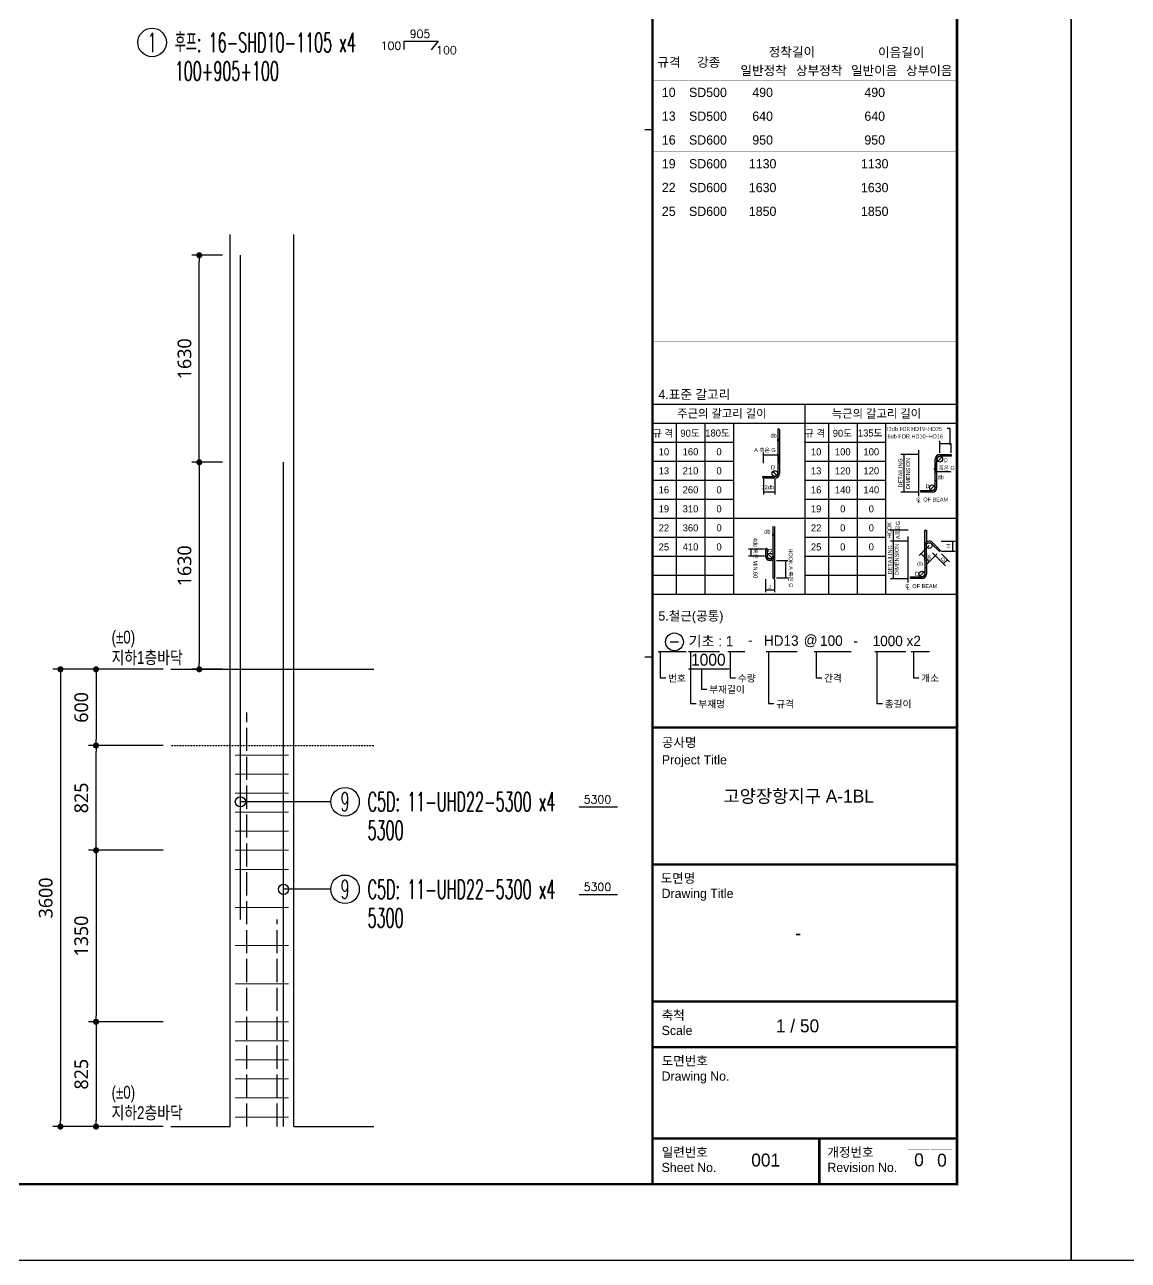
# Model space of a CAD drawing. Header units: millimetres. Extents: x 231380 to 990673, y -319231 to 132826.
# Drawn here: x 524125 to 532813, y -144948 to -135220 of the extents above; entities that cross this region are included whole.
import ezdxf
from ezdxf.enums import TextEntityAlignment as Align

# ---------------------------------------------------------------- set-up
doc = ezdxf.new("R2010")
doc.units = ezdxf.units.MM
doc.header["$LTSCALE"] = 91
doc.linetypes.add('HID', pattern=[2.5, 2, -0.5])
doc.layers.get('Defpoints').update_dxf_attribs({"color": 145})
for name, color, linetype in [('254', 254, 'Continuous'), ('AMAC-NO', 5, 'Continuous'), ('BAR', 2, 'Continuous'), ('DIM', 7, 'Continuous'), ('XDIM', 7, 'Continuous'), ('XSTRUCT', 2, 'Continuous'), ('XTAG', 7, 'Continuous')]:
    doc.layers.add(name, color=color, linetype=linetype)
doc.layers.add('Main Bar', color=7, linetype='Continuous', lineweight=0)
doc.styles.add('ARIAL', font='malgun.ttf')
doc.styles.add('HYULL', font='Dotum.ttf')
doc.styles.add('ROMANS', font='malgun.ttf')
doc.styles.add('XRebar', font='Romans.shx', dxfattribs={"bigfont": 'whgtxt.shx'})
doc.styles.add('XRebar2', font='Romans.shx')
doc.styles.add('XRebarSheet', font='Hmkmrhd_0.ttf')
doc.styles.add('돋음', font='Dotum.ttf')
doc.dimstyles.new('60(SUB-1.8)', dxfattribs={"dimscale": 60, "dimtxt": 1.8, "dimasz": 0.8, "dimexe": 1, "dimexo": 1, "dimgap": 1, "dimtad": 1, "dimdec": 0, "dimzin": 0, "dimdsep": 46, "dimtxsty": 'ROMANS', "dimblk": 'DOT', "dimcen": 1, "dimdle": 2, "dimclrd": 6, "dimclre": 6, "dimclrt": 7, "dimazin": 0, "dimtfac": 1, "dimtdec": 0, "dimtix": 1, "dimtmove": 2, "dimatfit": 3, "dimldrblk": 'DIMDOT', "dimfxl": 0, "dimtolj": 1, "dimtzin": 0, "dimarcsym": 0})
doc.dimstyles.new('NDIM', dxfattribs={"dimtxt": 3, "dimasz": 1.5, "dimexe": 2, "dimexo": 2, "dimgap": 1, "dimtad": 1, "dimdec": 0, "dimdsep": 46, "dimlunit": 6, "dimtxsty": 'ARIAL', "dimblk": 'DOT', "dimcen": 1, "dimclrd": 256, "dimclre": 7, "dimclrt": 3, "dimadec": 0, "dimazin": 0, "dimtfac": 1, "dimtdec": 0, "dimtix": 1, "dimtmove": 2, "dimatfit": 3, "dimldrblk": 'DOT', "dimfxl": 0, "dimtvp": 1, "dimtolj": 1, "dimlwd": -1, "dimlwe": -1, "dimarcsym": 0})

# ---------------------------------------------------------------- blocks, each defined once
blk = doc.blocks.new('_Dot')
at = {"color": 0, "linetype": 'ByBlock', "lineweight": -2}
blk.add_line((-0.5, 0), (-1, 0), dxfattribs=at)
at = {"color": 0, "linetype": 'ByBlock', "const_width": 0.5}
blk.add_lwpolyline([(-0.25, 0, 1), (0.25, 0, 1)], format="xyb", close=True, dxfattribs=at)
blk = doc.blocks.new('*D37')
at = {"color": 7, "transparency": 16777216}
for p, q in [((80432, 20451), (80432, 20463)), ((80477, 20451), (80477, 20463))]:
    blk.add_line(p, q, dxfattribs=at)
at = {"transparency": 16777216}
blk.add_line((80433, 20461), (80475, 20461), dxfattribs=at)
at = {"layer": 'Defpoints', "color": 0, "transparency": 16777216}
for p in [(80432, 20449), (80477, 20461), (80477, 20449)]:
    blk.add_point(p, dxfattribs=at)
at = {"transparency": 16777216, "xscale": 1.5, "yscale": 1.5, "zscale": 1.5, "rotation": 180}
blk.add_blockref('_Dot', (80432, 20461), dxfattribs=at)
at = {"transparency": 16777216, "xscale": 1.5, "yscale": 1.5, "zscale": 1.5}
blk.add_blockref('_Dot', (80477, 20461), dxfattribs=at)
blk = doc.blocks.new('*D38')
at = {"color": 7, "transparency": 16777216}
for p, q in [((76172, 19024), (76172, 19045)), ((76217, 19024), (76217, 19045))]:
    blk.add_line(p, q, dxfattribs=at)
at = {"transparency": 16777216}
blk.add_line((76215, 19043), (76174, 19043), dxfattribs=at)
at = {"layer": 'Defpoints', "color": 0, "transparency": 16777216}
for p in [(76172, 19043), (76172, 19022), (76217, 19022)]:
    blk.add_point(p, dxfattribs=at)
at = {"transparency": 16777216, "xscale": 1.5, "yscale": 1.5, "zscale": 1.5, "rotation": 180}
blk.add_blockref('_Dot', (76172, 19043), dxfattribs=at)
at = {"transparency": 16777216, "xscale": 1.5, "yscale": 1.5, "zscale": 1.5}
blk.add_blockref('_Dot', (76217, 19043), dxfattribs=at)
blk = doc.blocks.new('*D39')
at = {"transparency": 16777216}
blk.add_line((80158, 18181), (80199, 18181), dxfattribs=at)
at = {"layer": 'Defpoints', "color": 0, "transparency": 16777216}
for p in [(80156, 18181), (80201, 18181), (80201, 18181)]:
    blk.add_point(p, dxfattribs=at)
at = {"transparency": 16777216, "xscale": 1.5, "yscale": 1.5, "zscale": 1.5, "rotation": 180}
blk.add_blockref('_Dot', (80156, 18181), dxfattribs=at)
at = {"transparency": 16777216, "xscale": 1.5, "yscale": 1.5, "zscale": 1.5}
blk.add_blockref('_Dot', (80201, 18181), dxfattribs=at)
blk = doc.blocks.new('*D886')
at = {"layer": 'Defpoints', "color": 0, "linetype": 'Continuous', "transparency": 16777216}
for p in [(525275.9, -140295), (524406.4, -143895), (525275.9, -143895)]:
    blk.add_point(p, dxfattribs=at).dxf.unprotected_set("ltscale", 0)
at = {"layer": 'XDIM', "color": 6, "linetype": 'Continuous', "lineweight": -2, "transparency": 16777216}
for p, q in [((525215.9, -140295), (524346.4, -140295)), ((524406.4, -140343), (524406.4, -143847)), ((525215.9, -143895), (524346.4, -143895))]:
    blk.add_line(p, q, dxfattribs=at).dxf.unprotected_set("ltscale", 0)
at = {"layer": 'XDIM', "color": 6, "linetype": 'Continuous', "lineweight": -2, "transparency": 16777216, "xscale": 48, "yscale": 48, "zscale": 48}
for p, rotation in [((524406.4, -140295), 90), ((524406.4, -143895), 270)]:
    blk.add_blockref('_Dot', p, dxfattribs=dict(at, rotation=rotation)).dxf.unprotected_set("ltscale", 0)
at = {"layer": 'XDIM', "color": 7, "linetype": 'Continuous', "transparency": 16777216, "insert": (524290.6, -142095), "char_height": 108, "attachment_point": 5, "rotation": 90, "style": 'ROMANS'}
blk.add_mtext('\\A1;3600', dxfattribs=at).dxf.unprotected_set("ltscale", 0)
blk = doc.blocks.new('DIMDOT')
at = {"layer": 'DIM', "linetype": 'Continuous'}
blk.add_line((-2, 0), (2, 0), dxfattribs=at)
for radius in [0.5, 0.25]:
    blk.add_circle((0, 0), radius, dxfattribs=at)
blk = doc.blocks.new('*D887')
at = {"layer": 'Defpoints', "color": 0, "linetype": 'Continuous', "transparency": 16777216}
for p in [(525743, -138665), (525499.5, -140295), (525743, -140295)]:
    blk.add_point(p, dxfattribs=at).dxf.unprotected_set("ltscale", 0)
at = {"layer": 'XDIM', "color": 6, "linetype": 'Continuous', "lineweight": -2, "transparency": 16777216}
for p, q in [((525683, -138665), (525439.5, -138665)), ((525499.5, -138713), (525499.5, -140247)), ((525683, -140295), (525439.5, -140295))]:
    blk.add_line(p, q, dxfattribs=at).dxf.unprotected_set("ltscale", 0)
at = {"layer": 'XDIM', "color": 6, "linetype": 'Continuous', "lineweight": -2, "transparency": 16777216, "xscale": 48, "yscale": 48, "zscale": 48}
for p, rotation in [((525499.5, -138665), 90), ((525499.5, -140295), 270)]:
    blk.add_blockref('_Dot', p, dxfattribs=dict(at, rotation=rotation)).dxf.unprotected_set("ltscale", 0)
at = {"layer": 'XDIM', "color": 7, "linetype": 'Continuous', "transparency": 16777216, "insert": (525383.4, -139480), "char_height": 108, "attachment_point": 5, "rotation": 90, "style": 'ROMANS'}
blk.add_mtext('\\A1;1630', dxfattribs=at).dxf.unprotected_set("ltscale", 0)
blk = doc.blocks.new('*D888')
at = {"layer": 'Defpoints', "color": 0, "linetype": 'Continuous', "transparency": 16777216}
for p in [(525499.5, -137035), (525743, -137035), (525743, -138665)]:
    blk.add_point(p, dxfattribs=at).dxf.unprotected_set("ltscale", 0)
at = {"layer": 'XDIM', "color": 6, "linetype": 'Continuous', "lineweight": -2, "transparency": 16777216}
for p, q in [((525683, -137035), (525439.5, -137035)), ((525499.5, -138617), (525499.5, -137083)), ((525683, -138665), (525439.5, -138665))]:
    blk.add_line(p, q, dxfattribs=at).dxf.unprotected_set("ltscale", 0)
at = {"layer": 'XDIM', "color": 6, "linetype": 'Continuous', "lineweight": -2, "transparency": 16777216, "xscale": 48, "yscale": 48, "zscale": 48}
for p, rotation in [((525499.5, -137035), 90), ((525499.5, -138665), 270)]:
    blk.add_blockref('_Dot', p, dxfattribs=dict(at, rotation=rotation)).dxf.unprotected_set("ltscale", 0)
at = {"layer": 'XDIM', "color": 7, "linetype": 'Continuous', "transparency": 16777216, "insert": (525383.4, -137850), "char_height": 108, "attachment_point": 5, "rotation": 90, "style": 'ROMANS'}
blk.add_mtext('\\A1;1630', dxfattribs=at).dxf.unprotected_set("ltscale", 0)
blk = doc.blocks.new('*D889')
at = {"layer": 'Defpoints', "color": 0, "linetype": 'Continuous', "transparency": 16777216}
for p in [(525275.9, -140295), (524686.4, -140895), (525275.9, -140895)]:
    blk.add_point(p, dxfattribs=at).dxf.unprotected_set("ltscale", 0)
at = {"layer": 'XDIM', "color": 6, "linetype": 'Continuous', "lineweight": -2, "transparency": 16777216}
for p, q in [((525215.9, -140295), (524626.4, -140295)), ((524686.4, -140343), (524686.4, -140847)), ((525215.9, -140895), (524626.4, -140895))]:
    blk.add_line(p, q, dxfattribs=at).dxf.unprotected_set("ltscale", 0)
at = {"layer": 'XDIM', "color": 6, "linetype": 'Continuous', "lineweight": -2, "transparency": 16777216, "xscale": 48, "yscale": 48, "zscale": 48}
for p, rotation in [((524686.4, -140295), 90), ((524686.4, -140895), 270)]:
    blk.add_blockref('_Dot', p, dxfattribs=dict(at, rotation=rotation)).dxf.unprotected_set("ltscale", 0)
at = {"layer": 'XDIM', "color": 7, "linetype": 'Continuous', "transparency": 16777216, "insert": (524570.6, -140595), "char_height": 108, "attachment_point": 5, "rotation": 90, "style": 'ROMANS'}
blk.add_mtext('\\A1;600', dxfattribs=at).dxf.unprotected_set("ltscale", 0)
blk = doc.blocks.new('*D890')
at = {"layer": 'Defpoints', "color": 0, "linetype": 'Continuous', "transparency": 16777216}
for p in [(525275.9, -143070), (524686.4, -143895), (525275.9, -143895)]:
    blk.add_point(p, dxfattribs=at).dxf.unprotected_set("ltscale", 0)
at = {"layer": 'XDIM', "color": 6, "linetype": 'Continuous', "lineweight": -2, "transparency": 16777216}
for p, q in [((525215.9, -143070), (524626.4, -143070)), ((524686.4, -143118), (524686.4, -143847)), ((525215.9, -143895), (524626.4, -143895))]:
    blk.add_line(p, q, dxfattribs=at).dxf.unprotected_set("ltscale", 0)
at = {"layer": 'XDIM', "color": 6, "linetype": 'Continuous', "lineweight": -2, "transparency": 16777216, "xscale": 48, "yscale": 48, "zscale": 48}
for p, rotation in [((524686.4, -143070), 90), ((524686.4, -143895), 270)]:
    blk.add_blockref('_Dot', p, dxfattribs=dict(at, rotation=rotation)).dxf.unprotected_set("ltscale", 0)
at = {"layer": 'XDIM', "color": 7, "linetype": 'Continuous', "transparency": 16777216, "insert": (524570.6, -143482.5), "char_height": 108, "attachment_point": 5, "rotation": 90, "style": 'ROMANS'}
blk.add_mtext('\\A1;825', dxfattribs=at).dxf.unprotected_set("ltscale", 0)
blk = doc.blocks.new('*D891')
at = {"layer": 'Defpoints', "color": 0, "linetype": 'Continuous', "transparency": 16777216}
for p in [(524686.4, -140895), (525275.9, -140895), (525275.9, -141720)]:
    blk.add_point(p, dxfattribs=at).dxf.unprotected_set("ltscale", 0)
at = {"layer": 'XDIM', "color": 6, "linetype": 'Continuous', "lineweight": -2, "transparency": 16777216}
for p, q in [((525215.9, -140895), (524626.4, -140895)), ((524686.4, -141672), (524686.4, -140943)), ((525215.9, -141720), (524626.4, -141720))]:
    blk.add_line(p, q, dxfattribs=at).dxf.unprotected_set("ltscale", 0)
at = {"layer": 'XDIM', "color": 6, "linetype": 'Continuous', "lineweight": -2, "transparency": 16777216, "xscale": 48, "yscale": 48, "zscale": 48}
for p, rotation in [((524686.4, -140895), 90), ((524686.4, -141720), 270)]:
    blk.add_blockref('_Dot', p, dxfattribs=dict(at, rotation=rotation)).dxf.unprotected_set("ltscale", 0)
at = {"layer": 'XDIM', "color": 7, "linetype": 'Continuous', "transparency": 16777216, "insert": (524570.6, -141307.5), "char_height": 108, "attachment_point": 5, "rotation": 90, "style": 'ROMANS'}
blk.add_mtext('\\A1;825', dxfattribs=at).dxf.unprotected_set("ltscale", 0)
blk = doc.blocks.new('*D892')
at = {"layer": 'Defpoints', "color": 0, "linetype": 'Continuous', "transparency": 16777216}
for p in [(525275.9, -141720), (524686.4, -143070), (525275.9, -143070)]:
    blk.add_point(p, dxfattribs=at).dxf.unprotected_set("ltscale", 0)
at = {"layer": 'XDIM', "color": 6, "linetype": 'Continuous', "lineweight": -2, "transparency": 16777216}
for p, q in [((525215.9, -141720), (524626.4, -141720)), ((524686.4, -141768), (524686.4, -143022)), ((525215.9, -143070), (524626.4, -143070))]:
    blk.add_line(p, q, dxfattribs=at).dxf.unprotected_set("ltscale", 0)
at = {"layer": 'XDIM', "color": 6, "linetype": 'Continuous', "lineweight": -2, "transparency": 16777216, "xscale": 48, "yscale": 48, "zscale": 48}
for p, rotation in [((524686.4, -141720), 90), ((524686.4, -143070), 270)]:
    blk.add_blockref('_Dot', p, dxfattribs=dict(at, rotation=rotation)).dxf.unprotected_set("ltscale", 0)
at = {"layer": 'XDIM', "color": 7, "linetype": 'Continuous', "transparency": 16777216, "insert": (524570.3, -142395), "char_height": 108, "attachment_point": 5, "rotation": 90, "style": 'ROMANS'}
blk.add_mtext('\\A1;1350', dxfattribs=at).dxf.unprotected_set("ltscale", 0)
blk = doc.blocks.new('*U1152', base_point=(526534.1119, -141337.698))
at = {"layer": 'XTAG', "color": 0, "linetype": 'Continuous', "ltscale": 4.34369e-311}
blk.add_circle((526646.6119, -141337.698), 112.5, dxfattribs=at)
at = {"layer": 'XTAG', "color": 0, "linetype": 'Continuous', "ltscale": 4.34369e-311, "style": 'XRebar', "width": 0.5}
blk.add_text('9', height=150, dxfattribs=at).set_placement((526646.6119, -141337.698), align=Align.MIDDLE_CENTER)
at = {"layer": 'XTAG', "color": 0, "linetype": 'Continuous', "ltscale": 4.34369e-311, "style": 'XRebar', "width": 0.55}
for s, p in [('C5D: 11-UHD22-5300 x4', (526824.7369, -141337.698)), ('5300', (526824.7369, -141562.698))]:
    blk.add_text(s, height=150, dxfattribs=at).set_placement(p, align=Align.MIDDLE_LEFT)
blk = doc.blocks.new('*U1153', base_point=(526534.1119, -142027.1465))
at = {"layer": 'XTAG', "color": 0, "linetype": 'Continuous', "ltscale": 4.34369e-311}
blk.add_circle((526646.6119, -142027.1465), 112.5, dxfattribs=at)
at = {"layer": 'XTAG', "color": 0, "linetype": 'Continuous', "ltscale": 4.34369e-311, "style": 'XRebar', "width": 0.5}
blk.add_text('9', height=150, dxfattribs=at).set_placement((526646.6119, -142027.1465), align=Align.MIDDLE_CENTER)
at = {"layer": 'XTAG', "color": 0, "linetype": 'Continuous', "ltscale": 4.34369e-311, "style": 'XRebar', "width": 0.55}
for s, p in [('C5D: 11-UHD22-5300 x4', (526824.7369, -142027.1465)), ('5300', (526824.7369, -142252.1465))]:
    blk.add_text(s, height=150, dxfattribs=at).set_placement(p, align=Align.MIDDLE_LEFT)
blk = doc.blocks.new('*U1160', base_point=(525015.4771, -135359.8468))
at = {"layer": 'XTAG', "color": 0, "linetype": 'Continuous', "ltscale": 4.34369e-311}
blk.add_circle((525127.9771, -135359.8468), 112.5, dxfattribs=at)
at = {"layer": 'XTAG', "color": 0, "linetype": 'Continuous', "ltscale": 4.34369e-311, "style": 'XRebar', "width": 0.5}
blk.add_text('1', height=150, dxfattribs=at).set_placement((525127.9771, -135359.8468), align=Align.MIDDLE_CENTER)
at = {"layer": 'XTAG', "color": 0, "linetype": 'Continuous', "ltscale": 4.34369e-311, "style": 'XRebar', "width": 0.55}
for s, p in [('후프: 16-SHD10-1105 x4', (525306.1021, -135359.8468)), ('100+905+100', (525306.1021, -135584.8468))]:
    blk.add_text(s, height=150, dxfattribs=at).set_placement(p, align=Align.MIDDLE_LEFT)
blk = doc.blocks.new('dhs_sheet2e')
h = blk.add_hatch(color=256)
edge = h.paths.add_edge_path()
edge.add_line((76299, 21797), (76299, 20646.2))
edge.add_arc((76224.2, 20646.2), 74.7, -90, 0, ccw=False)
edge.add_line((76224.2, 20571.5), (75925.3, 20571.5))
edge.add_arc((75925.3, 20549.1), 22.4, 90, 270)
edge.add_line((75925.3, 20526.7), (76224.2, 20526.7))
edge.add_arc((76224.2, 20646.2), 119.6, 270, 360)
edge.add_line((76343.8, 20646.2), (76343.8, 21797))
edge.add_arc((76321.4, 21797), 22.4, 0, 180)
blk.add_hatch(color=256).paths.add_polyline_path([(80850.3, 21144.3), (80551.4, 21144.3, 0.4142136), (80431.9, 21024.7), (80431.9, 20621.2), (80431.9, 20277.5, -0.4142136), (80357.1, 20202.7), (80058.2, 20202.7), (80058.2, 20157.9), (80357.1, 20157.9, 0.4142136), (80476.7, 20277.5), (80476.7, 20621.2), (80476.7, 21024.7, -0.4142136), (80551.4, 21099.4), (80850.3, 21099.4)])
h = blk.add_hatch(color=256)
h.paths.add_polyline_path([(76216.8, 18481.2, -0.2277351), (76172, 18387.9), (76172, 17913.3, 1), (76216.8, 17913.3)])
h.paths.add_polyline_path([(76216.8, 19258.4, 1), (76172, 19258.4), (76172, 18481.2, -0.1833618), (76153.2, 18431.7, -0.6790836), (76150.1, 18423.9, -0.2067221), (76146.9, 18425.3, -0.6466922), (76022.6, 18481.2), (76022.6, 18660.6, 1), (75977.7, 18660.6), (75977.7, 18481.2, 1), (76216.8, 18481.2)])
h.paths.add_polyline_path([(76153.2, 18431.7, -0.0300135), (76146.9, 18425.3, 0.2067221), (76150.1, 18423.9, 0.6790836)], flags=17)
h = blk.add_hatch(color=256)
h.paths.add_polyline_path([(80200.9, 19160.1), (80156.1, 19160.1), (80156.1, 18756.6, -0.2277351), (80200.9, 18850)])
h.paths.add_polyline_path([(80156.1, 18756.6), (80156.1, 18353.1), (80156.1, 18009.4, -0.4142136), (80081.4, 17934.7), (79782.5, 17934.7), (79782.5, 17889.8), (80081.4, 17889.8, 0.4142136), (80200.9, 18009.4), (80200.9, 18353.1), (80200.9, 18756.6, -0.6681786), (80328.5, 18809.5), (80539.9, 18598.1), (80571.6, 18629.8), (80360.2, 18841.2, 0.6681786)])
at = {"color": 7}
for p, q in [((73013.1, 29664.7), (72813.3, 29664.7)), ((80551.4, 21191.6), (80551.4, 21507.4)), ((80850.3, 21191.6), (80850.3, 21435)), ((76343.8, 20916), (76343.8, 21141.7)), ((79996, 21144.3), (79533, 21144.3)), ((80431.9, 20947.5), (80431.9, 20685.3)), ((79996, 20157.9), (79533, 20157.9)), ((79720.2, 19160.1), (79257.5, 19160.1)), ((79720.2, 18876.2), (79257.5, 18876.2)), ((79720.2, 18876.2), (79257.5, 18876.2)), ((80591.1, 18876.2), (80958.3, 18876.2)), ((75953.1, 18660.6), (75532.2, 18660.6)), ((80273.9, 18754.9), (80011.4, 18492.3)), ((80485.3, 18543.5), (80222.7, 18281)), ((80591.1, 18607.2), (80958.3, 18607.2)), ((80594.5, 18543.5), (80804.2, 18333.8)), ((75953.1, 18481.2), (75532.2, 18481.2)), ((76270.6, 18361.7), (76562.3, 18361.7)), ((80488.8, 18437.8), (80698.5, 18228.1)), ((75977.7, 17876.9), (75977.7, 17530.5)), ((76216.8, 17876.9), (76216.8, 17530.5)), ((76270.6, 17913.3), (76562.3, 17913.3)), ((79720.2, 17885.5), (79257.5, 17885.5)), ((73477.6, 16230.5), (73697, 16230.5)), ((73013.1, 15831.2), (72813.3, 15831.2))]:
    blk.add_line(p, q, dxfattribs=at)
at = {"color": 7, "ltscale": 2}
for p, q in [((73013.1, 22471.6), (81003.6, 22471.6)), ((77008.3, 22471.6), (77008.3, 17477.6)), ((73013.1, 21972.2), (81003.6, 21972.2)), ((73637.3, 21972.2), (73637.3, 17477.6)), ((74386.4, 21972.2), (74386.4, 17477.6)), ((75135.6, 21972.2), (75135.6, 17477.6)), ((77632.6, 21972.2), (77632.6, 17477.6)), ((78381.7, 21972.2), (78381.7, 17477.6)), ((79130.8, 21972.2), (79130.8, 17477.6)), ((73013.1, 21472.8), (75135.6, 21472.8)), ((77008.3, 21472.8), (79130.8, 21472.8)), ((75135.6, 19475.2), (77008.3, 19475.2)), ((79130.8, 19475.2), (81003.6, 19475.2)), ((73013.1, 17477.6), (81003.6, 17477.6))]:
    blk.add_line(p, q, dxfattribs=at)
for p, q in [((76299, 21797), (76299, 20646.2)), ((76343.8, 21797), (76343.8, 20646.2)), ((80742.8, 21835.3), (80817.5, 21835.3)), ((80817.5, 21835.3), (80817.5, 21432.5)), ((80553.3, 21432.5), (80848.4, 21432.5)), ((79607.9, 21142.4), (79607.9, 20159.8)), ((80498.6, 20971.9), (80604.3, 21077.5)), ((80551.4, 21144.3), (80850.3, 21144.3)), ((80850.3, 21099.4), (80551.4, 21099.4)), ((80850.3, 21144.3), (80850.3, 21099.4)), ((80431.9, 20277.5), (80431.9, 21024.7)), ((80476.7, 20277.5), (80476.7, 21024.7)), ((75925.3, 20571.5), (76224.2, 20571.5)), ((76224.2, 20526.7), (75925.3, 20526.7)), ((76277.1, 20593.4), (76171.4, 20699.1)), ((80835.3, 20687.8), (80431.9, 20687.8)), ((80058.2, 20202.7), (80357.1, 20202.7)), ((80058.2, 20157.9), (80058.2, 20202.7)), ((80357.1, 20157.9), (80058.2, 20157.9)), ((80304.3, 20224.6), (80410, 20330.3)), ((76172, 19258.4), (76172, 18481.2)), ((76216.8, 19258.4), (76216.8, 18481.2)), ((79332.2, 19158.3), (79332.2, 18878.1)), ((79332.2, 18874.3), (79332.2, 17887.4)), ((80328.5, 18809.5), (80539.9, 18598.1)), ((80360.2, 18841.2), (80571.6, 18629.8)), ((80883.4, 18874.3), (80883.4, 18609.1)), ((75592.1, 18659.1), (75592.1, 18482.7)), ((75977.7, 18660.6), (75977.7, 18481.2)), ((76022.6, 18660.6), (76022.6, 18481.2)), ((76150.1, 18428.4), (76044.4, 18534.1)), ((80065.6, 18544), (80274.3, 18335.3)), ((80156.1, 18353.1), (80156.1, 18756.6)), ((80200.9, 18353.1), (80200.9, 18756.6)), ((80357.7, 18568.9), (80698.5, 18228.1)), ((80539.9, 18598.1), (80571.6, 18629.8)), ((76502.4, 18360.2), (76502.4, 17914.8)), ((80156.1, 18353.1), (80156.1, 18009.4)), ((80200.9, 18353.1), (80200.9, 18009.4)), ((80749.9, 18385.4), (80646.9, 18282.4)), ((79782.5, 17889.8), (79782.5, 17934.7)), ((79782.5, 17934.7), (80081.4, 17934.7)), ((80081.4, 17889.8), (79782.5, 17889.8)), ((80028.6, 17956.6), (80134.2, 18062.2)), ((76215.3, 17590.4), (75979.2, 17590.4))]:
    blk.add_line(p, q)
at = {"color": 1}
for p, q in [((76299, 21501), (76299, 21548.4)), ((76342.3, 21546.4), (76300.5, 21546.4)), ((76343.8, 21501), (76343.8, 21548.4)), ((75925.3, 20916), (75925.3, 21199.6)), ((75926.8, 21139.7), (76342.3, 21139.7)), ((75925.3, 20500.1), (75925.3, 20098.9)), ((76224.2, 20500.1), (76224.2, 20098.9)), ((76222.7, 20158.9), (75926.8, 20158.9))]:
    blk.add_line(p, q, dxfattribs=at)
at = {"linetype": 'Continuous'}
for p, q in [((79998.5, 20053.3), (79998.5, 21263.8)), ((79722.7, 17785.2), (79722.7, 18995.8))]:
    blk.add_line(p, q, dxfattribs=at)
at = {"color": 4}
for p, q in [((80156.1, 19160.1), (80200.9, 19160.1)), ((80156.1, 18756.6), (80156.1, 19160.1)), ((80200.9, 19160.1), (80200.9, 18850)), ((76172, 18387.9), (76172, 17913.3)), ((76216.8, 18481.2), (76216.8, 17913.3))]:
    blk.add_line(p, q, dxfattribs=at)
at = {"color": 1, "ltscale": 2}
for p, q in [((73160.8, 15979.6), (73897.2, 15979.6)), ((73217.3, 15979.6), (73217.3, 15288.3)), ((73955, 15979.6), (74769.1, 15979.6)), ((74011.5, 15979.6), (74011.5, 14611.4)), ((74992, 15979.6), (75438.1, 15979.6)), ((75048.5, 15979.6), (75048.5, 15288.3)), ((75998.4, 15979.6), (76812.5, 15979.6)), ((76054.9, 15979.6), (76054.9, 14611.4)), ((77253.2, 15979.6), (78222.3, 15979.6)), ((77309.7, 15979.6), (77309.7, 15288.3)), ((78846.9, 15979.6), (79661, 15979.6)), ((78903.4, 15979.6), (78903.4, 14611.4)), ((79804.8, 15979.6), (80281.2, 15979.6)), ((79861.3, 15979.6), (79861.3, 15288.3)), ((73217.3, 15288.3), (73361.3, 15288.3)), ((73955, 15525.5), (75020.4, 15525.5)), ((74296, 15525.5), (74296, 14991.1)), ((75048.5, 15288.3), (75192.5, 15288.3)), ((77309.7, 15288.3), (77453.7, 15288.3)), ((79861.3, 15288.3), (80005.3, 15288.3)), ((74296, 14991.1), (74440, 14991.1)), ((74011.5, 14611.4), (74155.5, 14611.4)), ((76054.9, 14611.4), (76198.9, 14611.4)), ((78903.4, 14611.4), (79047.4, 14611.4))]:
    blk.add_line(p, q, dxfattribs=at)
at = {"color": 30}
for p, q in [((73013.1, 6791.9), (81003.6, 6791.9)), ((73013.1, 5593.3), (81003.6, 5593.3)), ((73013.1, 3196.2), (81003.6, 3196.2))]:
    blk.add_line(p, q, dxfattribs=at)
at = {"color": 7}
blk.add_lwpolyline([(84000, 0), (84000, 59329.4), (0, 59329.4), (0, 0)], close=True, dxfattribs=at)
at = {"color": 30, "const_width": 64.9}
blk.add_lwpolyline([(81003.6, 57331.7), (2996.4, 57331.7), (2996.4, 1997.6), (81003.6, 1997.6)], close=True, dxfattribs=at)
for points in [[(73013.1, 1997.6), (73013.1, 57331.7)], [(73013.1, 13983.4), (81003.6, 13983.4)], [(73013.1, 10387.6), (81003.6, 10387.6)], [(73013.1, 6791.9), (81003.6, 6791.9)], [(73013.1, 5593.3), (81003.6, 5593.3)], [(73013.1, 3196.2), (81003.6, 3196.2)], [(77390.2, 1997.6), (77390.2, 3196.2)]]:
    blk.add_lwpolyline(points, dxfattribs=at)
at = {"color": 7, "const_width": 1.25}
for points in [[(73013.1, 31920), (81003.6, 31920)], [(73839.2, 31920), (73839.2, 23480)], [(75231.7, 31920), (75231.7, 23480)], [(78117.6, 31920), (78117.6, 23480)], [(75231.7, 31445.6), (81003.6, 31445.6)], [(76674.7, 31445.6), (76674.7, 23480)], [(79560.6, 31445.6), (79560.6, 23480)], [(73013.1, 30971.1), (81003.6, 30971.1)], [(73013.1, 30346.9), (81003.6, 30346.9)], [(73013.1, 29722.6), (81003.6, 29722.6)], [(73013.1, 29098.3), (81003.6, 29098.3)], [(73013.1, 28474.1), (81003.6, 28474.1)], [(73013.1, 27849.8), (81003.6, 27849.8)], [(73013.1, 27225.6), (81003.6, 27225.6)], [(73013.1, 26601.3), (81003.6, 26601.3)], [(73013.1, 25977.1), (81003.6, 25977.1)], [(73013.1, 25352.8), (81003.6, 25352.8)], [(73013.1, 24728.5), (81003.6, 24728.5)], [(73013.1, 24104.3), (81003.6, 24104.3)], [(73013.1, 23480), (81003.6, 23480)]]:
    blk.add_lwpolyline(points, dxfattribs=at)
at = {"ltscale": 2, "const_width": 1.25}
for points in [[(73013.1, 31595.4), (73013.1, 23480)], [(81003.6, 23480), (81003.6, 31595.4)]]:
    blk.add_lwpolyline(points, dxfattribs=at)
at = {"color": 1, "ltscale": 2, "const_width": 1.87}
for points in [[(79725.1, 2916.8), (79725.1, 2355), (80286.9, 2355), (80286.9, 2916.8), (79725.1, 2916.8)], [(80321.3, 2916.8), (80321.3, 2355), (80883.1, 2355), (80883.1, 2916.8), (80321.3, 2916.8)]]:
    blk.add_lwpolyline(points, dxfattribs=at)
for centre, radius in [((80817.5, 21432.5), 22.4), ((80817.5, 21432.5), 11.2), ((80551.4, 21024.7), 74.7), ((80604.3, 21077.5), 4.48), ((80498.6, 20971.9), 4.48), ((76171.4, 20699.1), 4.48), ((76277.1, 20593.4), 4.48), ((80357.1, 20277.5), 74.7), ((80304.3, 20224.6), 4.48), ((80410, 20330.3), 4.48), ((80275.7, 18756.6), 74.7), ((76044.4, 18534.1), 4.48), ((76150.1, 18428.4), 4.48), ((80081.4, 18009.4), 74.7), ((80028.6, 17956.6), 4.48), ((80134.2, 18062.2), 4.48)]:
    blk.add_circle(centre, radius)
at = {"color": 4}
for centre in [(76224.2, 20646.2), (76097.3, 18481.2)]:
    blk.add_circle(centre, 74.7, dxfattribs=at)
at = {"color": 7, "linetype": 'Continuous'}
blk.add_circle((73588.4, 16228.7), 234.1, dxfattribs=at).dxf.unprotected_set("ltscale", 0)
for centre, radius, start, end in [((76321.4, 21797), 22.4, 0, 180), ((80551.4, 21024.7), 119.6, 90, 180), ((80551.4, 21024.7), 74.7, 90, 180), ((75925.3, 20549.1), 22.4, 90, 270), ((76224.2, 20646.2), 119.6, 270, 0), ((76224.2, 20646.2), 74.7, 270, 0), ((80357.1, 20277.5), 74.7, 270, 0), ((80357.1, 20277.5), 119.6, 270, 0), ((80275.7, 18756.6), 119.6, 45, 180), ((76000.1, 18660.6), 22.4, 0, 180), ((76097.3, 18481.2), 119.6, 180, 0), ((76097.3, 18481.2), 74.7, 180, 0), ((80081.4, 18009.4), 119.6, 270, 0), ((80081.4, 18009.4), 74.7, 270, 0)]:
    blk.add_arc(centre, radius, start, end)
at = {"color": 4}
blk.add_arc((76194.4, 17913.3), 22.4, 180, 0, dxfattribs=at)
at = {"color": 1, "rotation": 180}
for p, xscale, yscale, zscale in [((76299, 21546.4), 1.5, 1.5, 1.5), ((75925.3, 21139.7), 11.98573127229489, 11.98573127229489, 11.98573127229489), ((75925.3, 20158.9), 11.98573127229489, 11.98573127229489, 11.98573127229489)]:
    blk.add_blockref('_Dot', p, dxfattribs=dict(at, xscale=xscale, yscale=yscale, zscale=zscale))
at = {"color": 1}
for p, xscale, yscale, zscale in [((76343.8, 21546.4), 1.5, 1.5, 1.5), ((76343.8, 21139.7), 1.498216409036861, 1.498216409036861, 1.498216409036861), ((76224.2, 20158.9), 11.98573127229489, 11.98573127229489, 11.98573127229489)]:
    blk.add_blockref('_Dot', p, dxfattribs=dict(at, xscale=xscale, yscale=yscale, zscale=zscale))
for p, xscale, yscale, zscale, rotation in [((80551.4, 21432.5), 14.98216409036861, 14.98216409036861, 14.98216409036861, 180), ((79607.9, 21144.3), 14.98216409036861, 14.98216409036861, 14.98216409036861, 90), ((80431.9, 20687.8), 14.98216409036861, 14.98216409036861, 14.98216409036861, 180), ((79607.9, 20157.9), 14.98216409036861, 14.98216409036861, 14.98216409036861, 270), ((79332.2, 19160.1), 14.98216409036861, 14.98216409036861, 14.98216409036861, 90), ((79332.2, 18876.2), 14.98216409036861, 14.98216409036861, 14.98216409036861, 90), ((79332.2, 18876.2), 1.872770511296076, 1.872770511296076, 1.872770511296076, 270), ((80883.4, 18876.2), 14.98216409036861, 14.98216409036861, 14.98216409036861, 90), ((75592.1, 18660.6), 11.98573127229489, 11.98573127229489, 11.98573127229489, 90), ((75592.1, 18481.2), 11.98573127229489, 11.98573127229489, 11.98573127229489, 270), ((80064, 18545), 14.98216409036862, 14.98216409036862, 14.98216409036862, 135.0000000000825), ((80883.4, 18607.2), 14.98216409036861, 14.98216409036861, 14.98216409036861, 270), ((76502.4, 18361.7), 11.98573127229489, 11.98573127229489, 11.98573127229489, 90), ((80275.7, 18333.9), 14.98216409036862, 14.98216409036862, 14.98216409036862, 315.0000000000825), ((80645.5, 18281.1), 14.98216409036861, 14.98216409036861, 14.98216409036861, 225.0000000002524), ((80751.2, 18386.8), 14.98216409036861, 14.98216409036861, 14.98216409036861, 45.00000000025246), ((76502.4, 17913.3), 11.98573127229489, 11.98573127229489, 11.98573127229489, 270), ((79332.2, 17885.5), 14.98216409036861, 14.98216409036861, 14.98216409036861, 270), ((75977.7, 17590.4), 11.98573127229489, 11.98573127229489, 11.98573127229489, 180)]:
    blk.add_blockref('_Dot', p, dxfattribs=dict(xscale=xscale, yscale=yscale, zscale=zscale, rotation=rotation))
for p, xscale, yscale, zscale in [((80850.3, 21432.5), 1.872770511296076, 1.872770511296076, 1.872770511296076), ((80850.3, 20687.8), 14.98216409036861, 14.98216409036861, 14.98216409036861), ((76216.8, 17590.4), 11.98573127229489, 11.98573127229489, 11.98573127229489)]:
    blk.add_blockref('_Dot', p, dxfattribs=dict(xscale=xscale, yscale=yscale, zscale=zscale))
at = {"color": 3}
for s, height, style, p in [('규격', 242.71, 'XRebarSheet', (73138.4, 31320.7)), ('강종', 242.71, 'XRebarSheet', (74182, 31320.7)), ('주근의 갈고리 길이', 217.47, 'XRebarSheet', (73661.6, 22115.7)), ('늑근의 갈고리 길이', 217.47, 'XRebarSheet', (77716.4, 22111.4)), ('규 격', 184.85, 'XRebarSheet', (73024.7, 21609.3)), ('90도', 184.85, 'XRebarSheet', (73743.9, 21612.7)), ('180도', 184.85, 'XRebarSheet', (74396.5, 21618.3)), ('규 격', 184.85, 'XRebarSheet', (77015.8, 21609.3)), ('90도', 184.85, 'XRebarSheet', (77741.9, 21610.8)), ('135도', 184.85, 'XRebarSheet', (78402.8, 21618.5)), ('기초 : 1', 271.84, 'HYULL', (73958.2, 16112.5)), ('-', 271.8, 'HYULL', (75524.6, 16143.6)), ('HD13', 271.84, 'HYULL', (75937.6, 16126.4)), ('@', 271.8, 'HYULL', (76981.9, 16143.6)), ('100', 271.84, 'HYULL', (77410.5, 16124.9)), ('-', 271.8, 'HYULL', (78283.3, 16120.3)), ('1000 x2', 271.84, 'HYULL', (78789.8, 16118.6)), ('번호', 181.22, 'XRebarSheet', (73421.4, 15184.8)), ('수량', 181.22, 'XRebarSheet', (75252.6, 15184.8)), ('간격', 181.22, 'XRebarSheet', (77513.8, 15184.8)), ('개소', 181.22, 'XRebarSheet', (80065.4, 15184.8)), ('부재길이', 181.22, 'XRebarSheet', (74500.1, 14887.6)), ('부재명', 181.22, 'XRebarSheet', (74215.6, 14507.8)), ('규격', 181.22, 'XRebarSheet', (76259, 14507.8)), ('총길이', 181.22, 'XRebarSheet', (79107.5, 14507.8))]:
    blk.add_text(s, height=height, dxfattribs=dict(at, style=style)).set_placement(p)
at = {"color": 7, "style": 'XRebarSheet'}
for s, p in [('4.표준 갈고리', (73168.2, 22602.8)), ('5.철근(공통)', (73167, 16788))]:
    blk.add_text(s, height=242.71, dxfattribs=at).set_placement(p)
for s, height, style, p in [('12db FOR HD19~HD25', 104.875, 'ARIAL', (79128.8, 21763.4)), ('db', 104.88, 'HYULL', (76110.6, 21591.3)), ('6db FOR HD10~HD16', 104.875, 'HYULL', (79181.1, 21570.1)), ('A 혹은 G', 104.88, 'HYULL', (75682.6, 21210.1)), ('D', 104.9, 'HYULL', (76121.8, 20758.8)), ('A 혹은 G', 104.88, 'HYULL', (80384, 20740.7)), ('D', 104.9, 'HYULL', (80656, 20944.7)), ('db', 104.88, 'HYULL', (80494.6, 20497.1)), ('12db', 104.88, 'HYULL', (75877.3, 20236.3)), ('D', 104.9, 'HYULL', (80177.8, 20262.8)), ('C  OF BEAM', 104.88, 'HYULL', (79933.3, 19912.7)), ('L', 104.9, 'HYULL', (79978.2, 19870.3)), ('db', 104.88, 'HYULL', (75947.2, 19073.7)), ('db', 104.88, 'HYULL', (79955.9, 18229.1)), ('D', 104.9, 'HYULL', (79902.1, 17964.6)), ('J', 104.9, 'HYULL', (76052.4, 17620.3)), ('C  OF BEAM', 104.88, 'HYULL', (79646.6, 17640.3)), ('L', 104.9, 'HYULL', (79691.4, 17597.9))]:
    blk.add_text(s, height=height, dxfattribs=dict(style=style)).set_placement(p)
at = {"style": 'HYULL'}
for s, height, rotation, p in [('DETAILING', 104.88, 90, (79572.8, 20283)), ('DIMENSION', 104.88, 90, (79773.2, 20238.9)), ('HOOK', 104.88, 90, (79280.6, 18949.8)), ('A혹은G', 104.88, 90, (79503.2, 18925.5)), ('4db 혹은 MIN.60', 104.875, 270, (75662.8, 18959.9)), ('D', 104.9, 270, (76045.4, 18676.8)), ('HOOK A 혹은 G', 104.875, 270, (76588.8, 18683)), ('DETAILING', 104.88, 90, (79297.1, 18001.8)), ('DIMENSION', 104.88, 90, (79475.3, 17979.8)), ('H', 104.9, 90, (80828.6, 18696.9))]:
    blk.add_text(s, height=height, rotation=rotation, dxfattribs=at).set_placement(p)
at = {"style": 'HYULL', "width": 0.8}
for s, height, rotation, p in [('6db', 104.88, 315, (80113.5, 18528.3)), ('D', 104.9, 45, (80638.1, 18324.3))]:
    blk.add_text(s, height=height, rotation=rotation, dxfattribs=at).set_placement(p)
at = {"color": 3, "linetype": 'Continuous', "style": 'HYULL'}
e = blk.add_text('1000', height=312.13, dxfattribs=at)
e.set_placement((74023.5, 15760.5), align=Align.MIDDLE_LEFT)
e.dxf.unprotected_set("ltscale", 0)
at = {"color": 7, "style": 'XRebarSheet'}
for s, height, p in [('공사명', 241.63, (73259, 13591.6)), ('Project Title', 241.632, (73259, 13135.1)), ('도면명', 241.63, (73225, 10028.1)), ('Drawing Title', 241.632, (73252.8, 9628.5)), ('축척', 241.63, (73252.8, 6432.3)), ('Scale', 241.63, (73252.8, 6032.8)), ('도면번호', 241.63, (73252.8, 5233.8)), ('Drawing No.', 241.632, (73252.8, 4834.2)), ('일련번호', 241.63, (73252.8, 2836.6)), ('개정번호', 241.63, (77602.3, 2836.6)), ('Sheet No.', 241.63, (73252.8, 2437.1)), ('Revision No.', 241.632, (77602.3, 2437.1))]:
    blk.add_text(s, height=height, dxfattribs=at).set_placement(p, align=Align.MIDDLE_LEFT)
for base, p1, p2, picture, middle in [((80476.7, 20461.4), (80431.9, 20449.3), (80476.7, 20449.3), '*D37', (80454.3, 20461.4)), ((76172, 19043.3), (76216.8, 19021.8), (76172, 19021.8), '*D38', (76194.4, 19043.3)), ((80200.9, 18181.3), (80156.1, 18181.3), (80200.9, 18181.3), '*D39', (80178.5, 18181.3))]:
    dim = blk.add_linear_dim(base=base, p1=p1, p2=p2, text=' ', dimstyle='NDIM')
    dim.commit()
    dim.dimension.update_dxf_attribs({"geometry": picture, "text_midpoint": middle})
blk = doc.blocks.new('zdfgarse')
at = {"color": 7, "ltscale": 2}
for p, q in [((18253.3, 5243.3), (18783.9, 5243.3)), ((19252.1, 5243.3), (19782.7, 5243.3)), ((18253.3, 5118.5), (18783.9, 5118.5)), ((19252.1, 5118.5), (19782.7, 5118.5)), ((18253.3, 4993.6), (18783.9, 4993.6)), ((19252.1, 4993.6), (19782.7, 4993.6)), ((18253.3, 4868.8), (18783.9, 4868.8)), ((19252.1, 4868.8), (19782.7, 4868.8)), ((18253.3, 4743.9), (18783.9, 4743.9)), ((19252.1, 4743.9), (19782.7, 4743.9)), ((18253.3, 4619.1), (18783.9, 4619.1)), ((19252.1, 4619.1), (19782.7, 4619.1)), ((18253.3, 4494.2), (18783.9, 4494.2)), ((19252.1, 4494.2), (19782.7, 4494.2))]:
    blk.add_line(p, q, dxfattribs=at)
at = {"color": 255, "xscale": 0.25, "yscale": 0.25, "zscale": 0.25}
blk.add_blockref('dhs_sheet2e', (0, 0), dxfattribs=at)
at = {"color": 3, "style": 'XRebarSheet'}
for s, height, p in [('정착길이', 60.68, (19167.8, 7928.2)), ('이음길이', 60.68, (19885, 7925.9)), ('일반정착', 60.68, (18982.3, 7806.1)), ('상부정착', 60.68, (19346.5, 7806.1)), ('일반이음', 60.68, (19707.4, 7806.1)), ('상부이음', 60.68, (20068.5, 7806.1)), ('10', 60.68, (18359.7, 7662.8)), ('SD500', 60.68, (18616.9, 7662.4)), ('490', 60.68, (18975.7, 7662.4)), ('490', 60.68, (19711, 7662.4)), ('13', 60.68, (18359.7, 7506.8)), ('SD500', 60.68, (18616.9, 7506.4)), ('640', 60.68, (18975.7, 7506.4)), ('640', 60.68, (19711, 7506.4)), ('16', 60.68, (18359.7, 7350.7)), ('SD600', 60.68, (18616.9, 7350.3)), ('950', 60.68, (18975.7, 7350.3)), ('950', 60.68, (19711, 7350.3)), ('19', 60.68, (18359.7, 7194.6)), ('SD600', 60.68, (18616.9, 7194.3)), ('1130', 60.68, (18975.7, 7194.3)), ('1130', 60.68, (19711, 7194.3)), ('22', 60.68, (18359.7, 7038.6)), ('SD600', 60.68, (18616.9, 7038.2)), ('1630', 60.68, (18975.7, 7038.2)), ('1630', 60.68, (19711, 7038.2)), ('25', 60.68, (18359.7, 6882.5)), ('SD600', 60.68, (18616.9, 6882.1)), ('1850', 60.68, (18975.7, 6882.1)), ('1850', 60.68, (19711, 6882.1)), ('10', 46.21, (18327.9, 5304.5)), ('160', 46.21, (18502.5, 5304.8)), ('0', 46.2, (18689.8, 5304.8)), ('10', 46.21, (19326.7, 5304.5)), ('100', 46.21, (19501.3, 5304.8)), ('100', 46.21, (19688.6, 5304.8)), ('13', 46.21, (18327.9, 5179.6)), ('210', 46.21, (18502.5, 5179.9)), ('0', 46.2, (18689.8, 5179.9)), ('13', 46.21, (19326.7, 5179.6)), ('120', 46.21, (19501.3, 5179.9)), ('120', 46.21, (19688.6, 5179.9)), ('16', 46.21, (18327.9, 5054.8)), ('260', 46.21, (18502.5, 5055.1)), ('0', 46.2, (18689.8, 5055.1)), ('16', 46.21, (19326.7, 5054.8)), ('140', 46.21, (19501.3, 5055.1)), ('140', 46.21, (19688.6, 5055.1)), ('19', 46.21, (18327.9, 4929.9)), ('310', 46.21, (18502.5, 4930.2)), ('0', 46.2, (18689.8, 4930.2)), ('19', 46.21, (19326.7, 4929.9)), ('0', 46.2, (19501.3, 4930.2)), ('0', 46.2, (19688.6, 4930.2)), ('22', 46.21, (18327.9, 4805.1)), ('360', 46.21, (18502.5, 4805.4)), ('0', 46.2, (18689.8, 4805.4)), ('22', 46.21, (19326.7, 4805.1)), ('0', 46.2, (19501.3, 4805.4)), ('0', 46.2, (19688.6, 4805.4)), ('25', 46.21, (18327.9, 4680.2)), ('410', 46.21, (18502.5, 4680.5)), ('0', 46.2, (18689.8, 4680.5)), ('25', 46.21, (19326.7, 4680.2)), ('0', 46.2, (19501.3, 4680.5)), ('0', 46.2, (19688.6, 4680.5))]:
    blk.add_text(s, height=height, dxfattribs=at).set_placement(p, align=Align.MIDDLE_CENTER)
for s, p in [('고양장항지구 A-1BL', (19212, 3046.2)), ('-', (19208.7, 2147.3)), ('1 / 50', (19204.6, 1539.8)), ('0', (20001.3, 659.2)), ('0', (20152.1, 656.9))]:
    blk.add_text(s, height=85, dxfattribs=at).set_placement(p, align=Align.MIDDLE)
blk.add_text('001', height=84.95, dxfattribs=at).set_placement((18901, 615.2))

msp = doc.modelspace()

# ---------------------------------------------------------------- linework, layer by layer
at = {"layer": '254', "color": 4, "linetype": 'Continuous'}
for p, q in [((526534.1, -141337.7), (525823, -141337.7)), ((526534.1, -142027.1), (526163, -142027.1))]:
    msp.add_line(p, q, dxfattribs=at)
for centre in [(525823, -141337.7), (526163, -142027.1)]:
    msp.add_circle(centre, 40, dxfattribs=at)
at = {"layer": 'BAR', "color": 3}
for points in [[(525823, -142265), (525823, -137035)], [(526163, -143895), (526163, -138665)]]:
    msp.add_lwpolyline(points, dxfattribs=at)
at = {"layer": 'BAR', "color": 8, "linetype": 'HID'}
for points in [[(525873, -143895), (525873, -140635)], [(526113, -143895), (526113, -142265)]]:
    msp.add_lwpolyline(points, dxfattribs=at)
at = {"layer": 'Main Bar', "color": 30, "linetype": 'Continuous'}
for p, q in [((525783, -140970), (526203, -140970)), ((525783, -141120), (526203, -141120)), ((525783, -141270), (526203, -141270)), ((525783, -141420), (526203, -141420)), ((525783, -141570), (526203, -141570)), ((525783, -141720), (526203, -141720)), ((525783, -141870), (526203, -141870)), ((525783, -142170), (526203, -142170)), ((525783, -142470), (526203, -142470)), ((525783, -142770), (526203, -142770)), ((525783, -143070), (526203, -143070)), ((525783, -143220), (526203, -143220)), ((525783, -143370), (526203, -143370)), ((525783, -143520), (526203, -143520)), ((525783, -143670), (526203, -143670)), ((525783, -143820), (526203, -143820))]:
    msp.add_line(p, q, dxfattribs=at).dxf.unprotected_set("ltscale", 0)
at = {"layer": 'XDIM', "color": 250, "linetype": 'Continuous', "ltscale": 5e-324}
for p, q in [((527239.9, -135359.8), (527239.9, -135359.8)), ((528639.4, -141369.2), (528639.4, -141369.2)), ((528639.4, -142058.6), (528639.4, -142058.6))]:
    msp.add_line(p, q, dxfattribs=at)
at = {"layer": 'XDIM', "color": 1, "linetype": 'Continuous', "ltscale": 5e-324}
for points in [[(527113.5, -135415.7), (527113.5, -135350.4), (527381.1, -135350.4), (527325.8, -135418.1)], [(528488.8, -141378), (528792.3, -141378)], [(528488.8, -142067.5), (528792.3, -142067.5)]]:
    msp.add_lwpolyline(points, dxfattribs=at)
at = {"layer": 'XSTRUCT', "color": 5, "linetype": 'Continuous'}
for p, q in [((525743, -143895), (525743, -136871.1)), ((526243, -143895), (526243, -136871.1)), ((525275.9, -140295), (526872.6, -140295)), ((525275.9, -143895), (525743, -143895)), ((526243, -143895), (526872.6, -143895))]:
    msp.add_line(p, q, dxfattribs=at).dxf.unprotected_set("ltscale", 0)
at = {"layer": 'XSTRUCT', "color": 8, "linetype": 'HID'}
msp.add_line((525275.9, -140895), (526872.6, -140895), dxfattribs=at).dxf.unprotected_set("ltscale", 0)

# ---------------------------------------------------------------- block references
at = {"xscale": 1.199999996698919, "yscale": 1.199999996698919, "zscale": 1.199999996698919}
for p in [(507163.6, -144947.8), (532363.6, -144947.8)]:
    msp.add_blockref('zdfgarse', p, dxfattribs=at)
at = {"layer": 'XTAG', "color": 30, "linetype": 'Continuous', "ltscale": 2.33129e-317}
msp.add_blockref('*U1160', (525015.5, -135359.8), dxfattribs=at)
at = {"layer": 'XTAG', "color": 210, "linetype": 'Continuous', "ltscale": 2.33129e-317}
for name, p in [('*U1152', (526534.1, -141337.7)), ('*U1153', (526534.1, -142027.1))]:
    msp.add_blockref(name, p, dxfattribs=at)

# ---------------------------------------------------------------- texts
at = {"layer": 'AMAC-NO', "color": 2, "style": '돋음', "width": 0.8}
for s, p in [('(%%P0)', (524808.9, -140091.4)), ('지하1층바닥', (524808.9, -140252)), ('(%%P0)', (524808.9, -143675.1)), ('지하2층바닥', (524808.9, -143835.7))]:
    msp.add_text(s, height=100, dxfattribs=at).set_placement(p)
at = {"layer": 'XDIM', "color": 3, "linetype": 'Continuous', "ltscale": 5e-324, "style": 'XRebar2'}
for s, p in [('905', (527237, -135342.8)), ('5300', (528634.1, -141369.8)), ('5300', (528634.1, -142059.2))]:
    msp.add_text(s, height=63, dxfattribs=at).set_placement(p, align=Align.BOTTOM_CENTER)
msp.add_text('100', height=63, dxfattribs=at).set_placement((527089.4, -135385.1), align=Align.MIDDLE_RIGHT)
msp.add_text('100', height=63, dxfattribs=at).set_placement((527364.6, -135388.7), align=Align.TOP_LEFT)

# ---------------------------------------------------------------- dimensions: what is measured, and where the dimension line sits
at = {"layer": 'XDIM', "color": 4, "linetype": 'Continuous'}
for p1, p2, distance, picture, middle in [((525743, -138665), (525743, -137035), 243.5, '*D888', (525383.4, -137850)), ((525743, -138665), (525743, -140295), -243.5, '*D887', (525383.4, -139480)), ((525275.9, -140295), (525275.9, -143895), -869.4, '*D886', (524290.6, -142095)), ((525275.9, -140295), (525275.9, -140895), -589.4, '*D889', (524570.6, -140595)), ((525275.9, -141720), (525275.9, -140895), 589.4, '*D891', (524570.6, -141307.5)), ((525275.9, -141720), (525275.9, -143070), -589.4, '*D892', (524570.3, -142395)), ((525275.9, -143070), (525275.9, -143895), -589.4, '*D890', (524570.6, -143482.5))]:
    dim = msp.add_aligned_dim(p1=p1, p2=p2, distance=distance, dimstyle='60(SUB-1.8)', dxfattribs=at)
    dim.commit()
    dim.dimension.update_dxf_attribs({"geometry": picture, "text_midpoint": middle})
    dim.dimension.dxf.unprotected_set("ltscale", 0)

doc.saveas('drawing.dxf')
